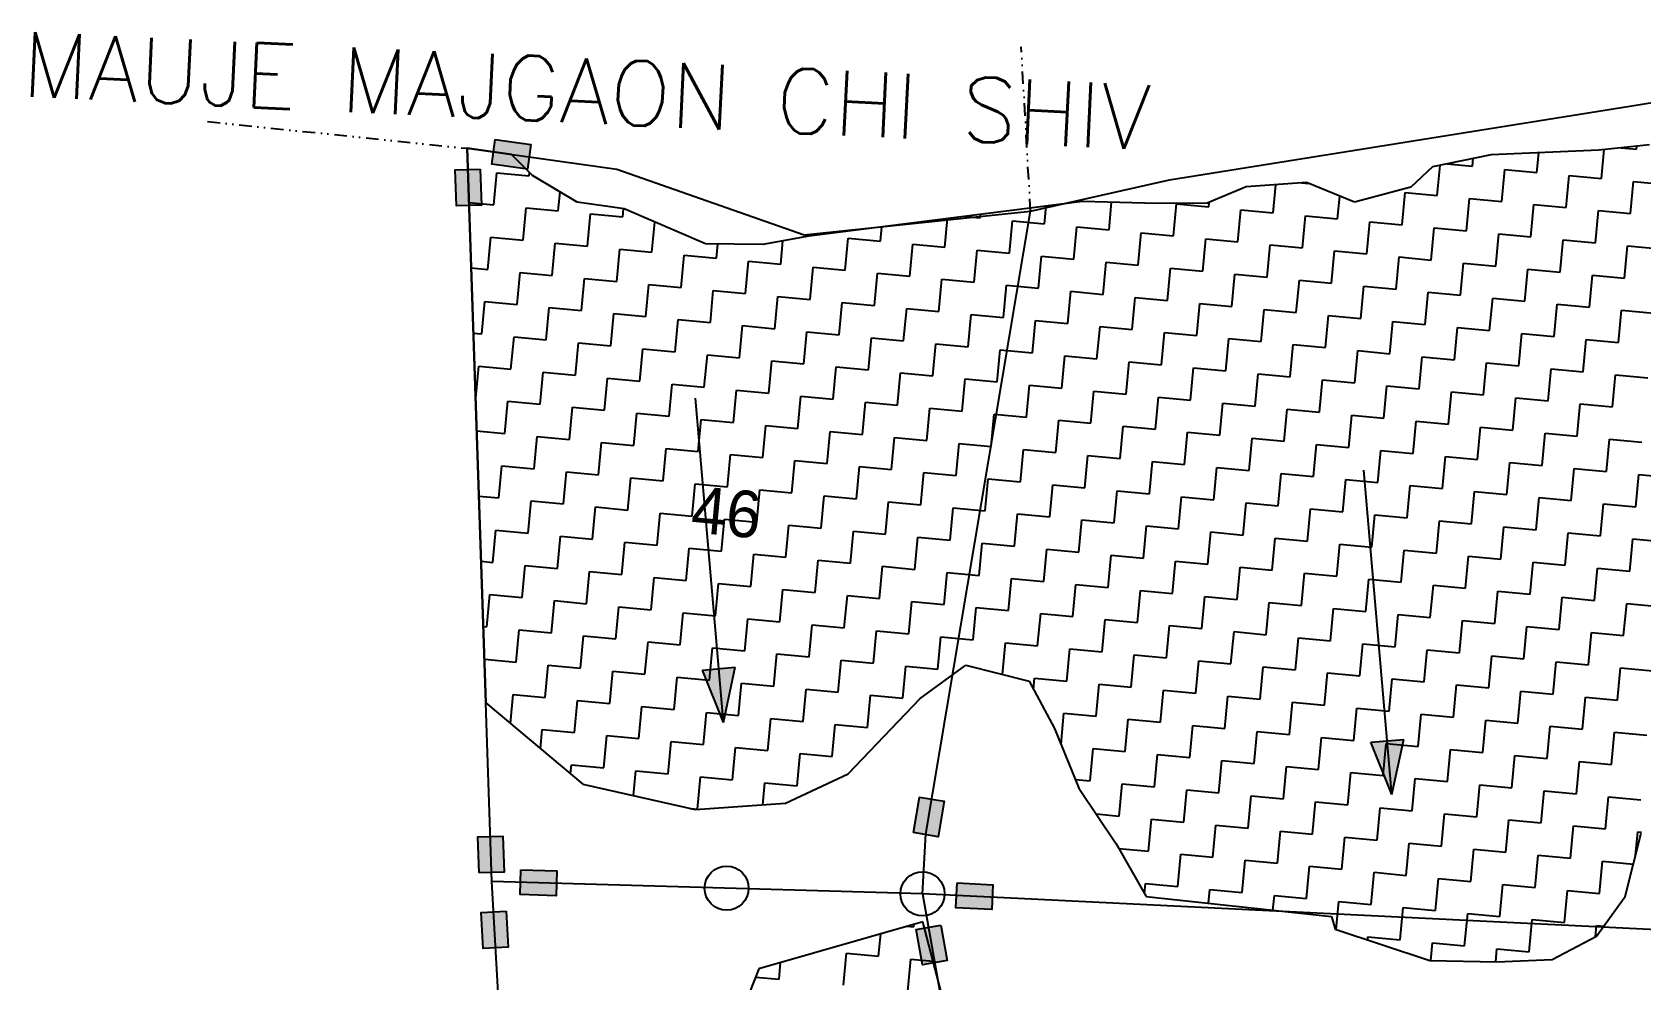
# Model space of a CAD drawing. Header units: metres. Extents: x 284554 to 287504, y 2026012 to 2031182.
# Drawn here: x 285340 to 285981, y 2030469 to 2030846 of the extents above; entities that cross this region are included whole.
import ezdxf
from ezdxf.enums import TextEntityAlignment as Align

# ---------------------------------------------------------------- set-up
doc = ezdxf.new("R2010")
doc.units = ezdxf.units.M
doc.linetypes.add('DIVIDE', pattern=[1.25, 0.5, -0.25, 0, -0.25, 0, -0.25])
for name, color, linetype in [('POLY_HATCH', 12, 'Continuous'), ('POLY_PARCEL', 6, 'Continuous'), ('TEXT_MAPOUT', 7, 'Continuous'), ('TEXT_PARCEL', 7, 'Continuous'), ('V_BOUND_LINE', 7, 'Continuous'), ('V_DIVIDE_LINE', 7, 'DIVIDE')]:
    doc.layers.add(name, color=color, linetype=linetype)
doc.styles.get("Standard").update_dxf_attribs({"font": 'simplex.shx'})
doc.styles.add('TEXT_MAP', font='')
doc.styles.get('TEXT_MAP').set_extended_font_data('Kruti Dev 050')

msp = doc.modelspace()

# ---------------------------------------------------------------- hatches: boundary and pattern name
for points in [[(285536.97, 2030791.6), (285538.34, 2030801.43), (285524.12, 2030803.41), (285522.75, 2030793.58)], [(285508.7, 2030777.02), (285518.62, 2030777.36), (285518.13, 2030791.71), (285508.21, 2030791.37)], [(285702.94, 2030539.84), (285693.15, 2030541.48), (285690.77, 2030527.33), (285700.56, 2030525.68)], [(285527.14, 2030525.96), (285517.22, 2030525.62), (285517.7, 2030511.27), (285527.63, 2030511.61)], [(285548.37, 2030502.2), (285548.66, 2030512.13), (285534.3, 2030512.55), (285534.02, 2030502.62)], [(285721.97, 2030496.64), (285722.46, 2030506.56), (285708.12, 2030507.26), (285707.63, 2030497.34)], [(285519.34, 2030481.14), (285529.26, 2030481.7), (285528.44, 2030496.04), (285518.52, 2030495.47)], [(285694.36, 2030474.65), (285704.14, 2030476.39), (285701.63, 2030490.52), (285691.85, 2030488.79)]]:
    msp.add_hatch(color=256).paths.add_polyline_path(points)
h = msp.add_hatch(color=256)
h.paths.add_polyline_path([(285613.2, 2030592.68), (285606.64, 2030592.11), (285615.06, 2030571.24)])
h.paths.add_polyline_path([(285615.06, 2030571.24), (285619.76, 2030593.25), (285613.2, 2030592.68)])
h = msp.add_hatch(color=256)
h.paths.add_polyline_path([(285879.55, 2030563.92), (285873, 2030563.35), (285881.42, 2030542.48)])
h.paths.add_polyline_path([(285881.42, 2030542.48), (285886.11, 2030564.49), (285879.55, 2030563.92)])

# ---------------------------------------------------------------- linework, layer by layer
for points in [[(285524.12, 2030803.41), (285538.34, 2030801.43), (285536.97, 2030791.6), (285522.75, 2030793.58)], [(285518.13, 2030791.71), (285518.62, 2030777.36), (285508.7, 2030777.02), (285508.21, 2030791.37)], [(285690.77, 2030527.33), (285693.15, 2030541.48), (285702.94, 2030539.84), (285700.56, 2030525.68)], [(285517.7, 2030511.27), (285517.22, 2030525.62), (285527.14, 2030525.96), (285527.63, 2030511.61)], [(285534.3, 2030512.55), (285548.66, 2030512.13), (285548.37, 2030502.2), (285534.02, 2030502.62)], [(285708.12, 2030507.26), (285722.46, 2030506.56), (285721.97, 2030496.64), (285707.63, 2030497.34)], [(285528.44, 2030496.04), (285529.26, 2030481.7), (285519.34, 2030481.14), (285518.52, 2030495.47)], [(285701.63, 2030490.52), (285704.14, 2030476.39), (285694.36, 2030474.65), (285691.85, 2030488.79)]]:
    msp.add_lwpolyline(points, close=True)
for points in [[(285615.06, 2030571.24), (285603.85, 2030700.43)], [(285881.42, 2030542.48), (285870.21, 2030671.67)], [(285606.64, 2030592.11), (285619.76, 2030593.25)], [(285615.06, 2030571.24), (285606.64, 2030592.11)], [(285615.06, 2030571.24), (285619.76, 2030593.25)], [(285873, 2030563.35), (285886.11, 2030564.49)], [(285881.42, 2030542.48), (285873, 2030563.35)], [(285881.42, 2030542.48), (285886.11, 2030564.49)]]:
    msp.add_lwpolyline(points)
for centre in [(285616.31, 2030505.21), (285694.38, 2030502.97)]:
    msp.add_circle(centre, 8.78)
at = {"layer": 'POLY_HATCH'}
for p, q in [((285512.89, 2030799.97), (285520.38, 2030578.98)), ((285530.58, 2030797.5), (285512.89, 2030799.97)), ((285538.91, 2030789.17), (285530.58, 2030797.5)), ((285920.98, 2030797.32), (285897.66, 2030792.55)), ((285963.92, 2030799.27), (285920.98, 2030797.32)), ((285984, 2030801.37), (285963.92, 2030799.27)), ((285897.66, 2030792.55), (285888.95, 2030784.42)), ((285556.81, 2030778.55), (285538.91, 2030789.17)), ((285823.34, 2030784.58), (285807.81, 2030778.08)), ((285847.36, 2030786.31), (285823.34, 2030784.58)), ((285866.52, 2030778.56), (285847.36, 2030786.31)), ((285888.95, 2030784.42), (285866.52, 2030778.56)), ((285575.44, 2030775.82), (285556.81, 2030778.55)), ((285758.16, 2030778.75), (285649.01, 2030764.97)), ((285787.92, 2030777.96), (285758.16, 2030778.75)), ((285807.81, 2030778.08), (285787.92, 2030777.96)), ((285607.95, 2030761.85), (285575.44, 2030775.82)), ((285649.01, 2030764.97), (285630.8, 2030761.7)), ((285630.8, 2030761.7), (285607.95, 2030761.85)), ((285693.45, 2030580.81), (285711.58, 2030594.02)), ((285711.58, 2030594.02), (285736.84, 2030587.68)), ((285736.84, 2030587.68), (285747.02, 2030568.84)), ((285520.38, 2030578.98), (285559, 2030546.66)), ((285664.78, 2030550.69), (285693.45, 2030580.81)), ((285747.02, 2030568.84), (285756.73, 2030545.08)), ((285559, 2030546.66), (285603.79, 2030536.51)), ((285639.83, 2030539.11), (285664.78, 2030550.69)), ((285756.73, 2030545.08), (285771.55, 2030522.83)), ((285603.79, 2030536.51), (285639.83, 2030539.11)), ((285974.43, 2030501.88), (285980.76, 2030527.13)), ((285771.55, 2030522.83), (285783.51, 2030501.83)), ((285783.51, 2030501.83), (285857.35, 2030493.94)), ((285963, 2030486.05), (285974.43, 2030501.88)), ((285694.49, 2030491.82), (285629.1, 2030473.08)), ((285703.28, 2030458.2), (285694.49, 2030491.82)), ((285857.35, 2030493.94), (285858.86, 2030488.83)), ((285858.86, 2030488.83), (285896.47, 2030476.37)), ((285945.23, 2030476.78), (285963, 2030486.05)), ((285896.47, 2030476.37), (285923.27, 2030475.85)), ((285923.27, 2030475.85), (285945.23, 2030476.78)), ((285629.1, 2030473.08), (285621.26, 2030452.95))]:
    msp.add_line(p, q, dxfattribs=at)
at = {"layer": 'POLY_HATCH', "linetype": 'Continuous'}
for p, q in [((285939.21, 2030790.38), (285939.94, 2030798.18)), ((285964.89, 2030787.98), (285965.96, 2030799.49)), ((285972.74, 2030800.2), (285978.93, 2030799.62)), ((285978.93, 2030799.62), (285979.04, 2030800.85)), ((285523.55, 2030777.41), (285524.75, 2030790.25)), ((285524.75, 2030790.25), (285537.59, 2030789.05)), ((285537.59, 2030789.05), (285537.71, 2030790.37)), ((285899.49, 2030781.14), (285900.61, 2030793.15)), ((285903.41, 2030793.72), (285913.53, 2030792.78)), ((285913.53, 2030792.78), (285913.82, 2030795.86)), ((285925.17, 2030778.74), (285926.37, 2030791.58)), ((285926.37, 2030791.58), (285939.21, 2030790.38)), ((285834.09, 2030774.3), (285835.13, 2030785.43)), ((285845.52, 2030786.18), (285848.13, 2030785.94)), ((285848.13, 2030785.94), (285848.14, 2030786)), ((285950.85, 2030776.34), (285952.05, 2030789.18)), ((285952.05, 2030789.18), (285964.89, 2030787.98)), ((285976.53, 2030773.94), (285977.73, 2030786.78)), ((285977.73, 2030786.78), (285990.57, 2030785.58)), ((285513.62, 2030778.34), (285523.55, 2030777.41)), ((285549.23, 2030775.01), (285549.94, 2030782.62)), ((285743.02, 2030769.86), (285743.68, 2030776.92)), ((285768.7, 2030767.46), (285769.72, 2030778.44)), ((285794.38, 2030765.06), (285795.58, 2030777.9)), ((285795.58, 2030777.9), (285808.41, 2030776.7)), ((285808.41, 2030776.7), (285808.57, 2030778.4)), ((285859.77, 2030771.9), (285860.62, 2030780.95)), ((285885.45, 2030769.5), (285886.65, 2030782.34)), ((285886.65, 2030782.34), (285899.49, 2030781.14)), ((285911.13, 2030767.1), (285912.33, 2030779.94)), ((285912.33, 2030779.94), (285925.17, 2030778.74)), ((285936.81, 2030764.7), (285938.01, 2030777.54)), ((285938.01, 2030777.54), (285950.85, 2030776.34)), ((285535.19, 2030763.37), (285536.39, 2030776.21)), ((285536.39, 2030776.21), (285549.23, 2030775.01)), ((285560.87, 2030760.97), (285562.07, 2030773.81)), ((285562.07, 2030773.81), (285574.91, 2030772.61)), ((285574.91, 2030772.61), (285575.21, 2030775.85)), ((285586.55, 2030758.58), (285587.67, 2030770.56)), ((285703.3, 2030760.62), (285704.36, 2030771.96)), ((285711.24, 2030772.83), (285717.34, 2030772.26)), ((285717.34, 2030772.26), (285717.47, 2030773.61)), ((285728.98, 2030758.22), (285730.18, 2030771.06)), ((285730.18, 2030771.06), (285743.02, 2030769.86)), ((285820.05, 2030762.66), (285821.25, 2030775.5)), ((285821.25, 2030775.5), (285834.09, 2030774.3)), ((285845.73, 2030760.26), (285846.93, 2030773.1)), ((285846.93, 2030773.1), (285859.77, 2030771.9)), ((285871.41, 2030757.86), (285872.61, 2030770.7)), ((285872.61, 2030770.7), (285885.45, 2030769.5)), ((285962.49, 2030762.3), (285963.69, 2030775.14)), ((285963.69, 2030775.14), (285976.53, 2030773.94)), ((285521.15, 2030751.73), (285522.35, 2030764.57)), ((285522.35, 2030764.57), (285535.19, 2030763.37)), ((285663.58, 2030751.38), (285664.78, 2030764.22)), ((285664.78, 2030764.22), (285677.62, 2030763.02)), ((285677.62, 2030763.02), (285678.15, 2030768.65)), ((285754.66, 2030755.82), (285755.86, 2030768.66)), ((285755.86, 2030768.66), (285768.7, 2030767.46)), ((285780.34, 2030753.42), (285781.54, 2030766.26)), ((285781.54, 2030766.26), (285794.38, 2030765.06)), ((285897.09, 2030755.46), (285898.29, 2030768.3)), ((285898.29, 2030768.3), (285911.13, 2030767.1)), ((285922.77, 2030753.06), (285923.97, 2030765.9)), ((285923.97, 2030765.9), (285936.81, 2030764.7)), ((285546.83, 2030749.34), (285548.03, 2030762.17)), ((285548.03, 2030762.17), (285560.87, 2030760.97)), ((285572.51, 2030746.94), (285573.71, 2030759.78)), ((285573.71, 2030759.78), (285586.55, 2030758.58)), ((285612.22, 2030756.18), (285612.75, 2030761.82)), ((285637.9, 2030753.78), (285638.78, 2030763.13)), ((285689.26, 2030748.98), (285690.46, 2030761.82)), ((285690.46, 2030761.82), (285703.3, 2030760.62)), ((285714.94, 2030746.58), (285716.14, 2030759.42)), ((285716.14, 2030759.42), (285728.98, 2030758.22)), ((285806.02, 2030751.02), (285807.21, 2030763.86)), ((285807.21, 2030763.86), (285820.05, 2030762.66)), ((285831.69, 2030748.62), (285832.89, 2030761.46)), ((285832.89, 2030761.46), (285845.73, 2030760.26)), ((285857.37, 2030746.22), (285858.57, 2030759.06)), ((285858.57, 2030759.06), (285871.41, 2030757.86)), ((285948.45, 2030750.66), (285949.65, 2030763.5)), ((285949.65, 2030763.5), (285962.49, 2030762.3)), ((285974.13, 2030748.26), (285975.33, 2030761.1)), ((285975.33, 2030761.1), (285988.17, 2030759.9)), ((285514.5, 2030752.36), (285521.15, 2030751.73)), ((285598.19, 2030744.54), (285599.39, 2030757.38)), ((285599.39, 2030757.38), (285612.22, 2030756.18)), ((285623.86, 2030742.14), (285625.06, 2030754.98)), ((285625.06, 2030754.98), (285637.9, 2030753.78)), ((285649.54, 2030739.74), (285650.74, 2030752.58)), ((285650.74, 2030752.58), (285663.58, 2030751.38)), ((285740.62, 2030744.18), (285741.82, 2030757.02)), ((285741.82, 2030757.02), (285754.66, 2030755.82)), ((285766.3, 2030741.78), (285767.5, 2030754.62)), ((285767.5, 2030754.62), (285780.34, 2030753.42)), ((285791.98, 2030739.38), (285793.18, 2030752.22)), ((285793.18, 2030752.22), (285806.02, 2030751.02)), ((285883.05, 2030743.82), (285884.25, 2030756.66)), ((285884.25, 2030756.66), (285897.09, 2030755.46)), ((285908.73, 2030741.42), (285909.93, 2030754.26)), ((285909.93, 2030754.26), (285922.77, 2030753.06)), ((285934.41, 2030739.02), (285935.61, 2030751.86)), ((285935.61, 2030751.86), (285948.45, 2030750.66)), ((285532.79, 2030737.7), (285533.99, 2030750.54)), ((285533.99, 2030750.54), (285546.83, 2030749.34)), ((285558.47, 2030735.3), (285559.67, 2030748.14)), ((285559.67, 2030748.14), (285572.51, 2030746.94)), ((285584.15, 2030732.9), (285585.35, 2030745.74)), ((285585.35, 2030745.74), (285598.19, 2030744.54)), ((285675.22, 2030737.34), (285676.42, 2030750.18)), ((285676.42, 2030750.18), (285689.26, 2030748.98)), ((285700.9, 2030734.94), (285702.1, 2030747.78)), ((285702.1, 2030747.78), (285714.94, 2030746.58)), ((285726.58, 2030732.54), (285727.78, 2030745.38)), ((285727.78, 2030745.38), (285740.62, 2030744.18)), ((285817.65, 2030736.98), (285818.85, 2030749.82)), ((285818.85, 2030749.82), (285831.69, 2030748.62)), ((285843.33, 2030734.58), (285844.53, 2030747.42)), ((285844.53, 2030747.42), (285857.37, 2030746.22)), ((285869.01, 2030732.18), (285870.21, 2030745.02)), ((285870.21, 2030745.02), (285883.05, 2030743.82)), ((285960.09, 2030736.62), (285961.29, 2030749.46)), ((285961.29, 2030749.46), (285974.13, 2030748.26)), ((285518.75, 2030726.06), (285519.95, 2030738.9)), ((285519.95, 2030738.9), (285532.79, 2030737.7)), ((285609.83, 2030730.5), (285611.02, 2030743.34)), ((285611.02, 2030743.34), (285623.86, 2030742.14)), ((285635.5, 2030728.1), (285636.7, 2030740.94)), ((285636.7, 2030740.94), (285649.54, 2030739.74)), ((285661.18, 2030725.7), (285662.38, 2030738.54)), ((285662.38, 2030738.54), (285675.22, 2030737.34)), ((285752.26, 2030730.14), (285753.46, 2030742.98)), ((285753.46, 2030742.98), (285766.3, 2030741.78)), ((285777.94, 2030727.74), (285779.14, 2030740.58)), ((285779.14, 2030740.58), (285791.98, 2030739.38)), ((285894.69, 2030729.78), (285895.89, 2030742.62)), ((285895.89, 2030742.62), (285908.73, 2030741.42)), ((285920.37, 2030727.38), (285921.57, 2030740.22)), ((285921.57, 2030740.22), (285934.41, 2030739.02)), ((285544.43, 2030723.66), (285545.63, 2030736.5)), ((285545.63, 2030736.5), (285558.47, 2030735.3)), ((285570.11, 2030721.26), (285571.31, 2030734.1)), ((285571.31, 2030734.1), (285584.15, 2030732.9)), ((285686.86, 2030723.3), (285688.06, 2030736.14)), ((285688.06, 2030736.14), (285700.9, 2030734.94)), ((285712.54, 2030720.9), (285713.74, 2030733.74)), ((285713.74, 2030733.74), (285726.58, 2030732.54)), ((285803.62, 2030725.34), (285804.82, 2030738.18)), ((285804.82, 2030738.18), (285817.65, 2030736.98)), ((285829.29, 2030722.94), (285830.49, 2030735.78)), ((285830.49, 2030735.78), (285843.33, 2030734.58)), ((285854.97, 2030720.54), (285856.17, 2030733.38)), ((285856.17, 2030733.38), (285869.01, 2030732.18)), ((285946.05, 2030724.98), (285947.25, 2030737.82)), ((285947.25, 2030737.82), (285960.09, 2030736.62)), ((285971.73, 2030722.58), (285972.93, 2030735.42)), ((285972.93, 2030735.42), (285985.77, 2030734.22)), ((285515.38, 2030726.37), (285518.75, 2030726.06)), ((285595.79, 2030718.86), (285596.99, 2030731.7)), ((285596.99, 2030731.7), (285609.83, 2030730.5)), ((285621.46, 2030716.46), (285622.66, 2030729.3)), ((285622.66, 2030729.3), (285635.5, 2030728.1)), ((285647.14, 2030714.06), (285648.34, 2030726.9)), ((285648.34, 2030726.9), (285661.18, 2030725.7)), ((285738.22, 2030718.5), (285739.42, 2030731.34)), ((285739.42, 2030731.34), (285752.26, 2030730.14)), ((285763.9, 2030716.1), (285765.1, 2030728.94)), ((285765.1, 2030728.94), (285777.94, 2030727.74)), ((285789.58, 2030713.7), (285790.78, 2030726.54)), ((285790.78, 2030726.54), (285803.62, 2030725.34)), ((285880.65, 2030718.14), (285881.85, 2030730.98)), ((285881.85, 2030730.98), (285894.69, 2030729.78)), ((285906.33, 2030715.74), (285907.53, 2030728.58)), ((285907.53, 2030728.58), (285920.37, 2030727.38)), ((285932.01, 2030713.34), (285933.21, 2030726.18)), ((285933.21, 2030726.18), (285946.05, 2030724.98)), ((285530.39, 2030712.02), (285531.59, 2030724.86)), ((285531.59, 2030724.86), (285544.43, 2030723.66)), ((285556.07, 2030709.62), (285557.27, 2030722.46)), ((285557.27, 2030722.46), (285570.11, 2030721.26)), ((285581.75, 2030707.22), (285582.95, 2030720.06)), ((285582.95, 2030720.06), (285595.79, 2030718.86)), ((285672.82, 2030711.66), (285674.02, 2030724.5)), ((285674.02, 2030724.5), (285686.86, 2030723.3)), ((285698.5, 2030709.26), (285699.7, 2030722.1)), ((285699.7, 2030722.1), (285712.54, 2030720.9)), ((285724.18, 2030706.86), (285725.38, 2030719.7)), ((285725.38, 2030719.7), (285738.22, 2030718.5)), ((285815.26, 2030711.3), (285816.45, 2030724.14)), ((285816.45, 2030724.14), (285829.29, 2030722.94)), ((285840.93, 2030708.9), (285842.13, 2030721.74)), ((285842.13, 2030721.74), (285854.97, 2030720.54)), ((285866.61, 2030706.5), (285867.81, 2030719.34)), ((285867.81, 2030719.34), (285880.65, 2030718.14)), ((285957.69, 2030710.94), (285958.89, 2030723.78)), ((285958.89, 2030723.78), (285971.73, 2030722.58)), ((285516.35, 2030700.38), (285517.55, 2030713.22)), ((285517.55, 2030713.22), (285530.39, 2030712.02)), ((285607.43, 2030704.82), (285608.63, 2030717.66)), ((285608.63, 2030717.66), (285621.46, 2030716.46)), ((285633.1, 2030702.42), (285634.3, 2030715.26)), ((285634.3, 2030715.26), (285647.14, 2030714.06)), ((285658.78, 2030700.02), (285659.98, 2030712.86)), ((285659.98, 2030712.86), (285672.82, 2030711.66)), ((285749.86, 2030704.46), (285751.06, 2030717.3)), ((285751.06, 2030717.3), (285763.9, 2030716.1)), ((285775.54, 2030702.06), (285776.74, 2030714.9)), ((285776.74, 2030714.9), (285789.58, 2030713.7)), ((285892.29, 2030704.1), (285893.49, 2030716.94)), ((285893.49, 2030716.94), (285906.33, 2030715.74)), ((285917.97, 2030701.7), (285919.17, 2030714.54)), ((285919.17, 2030714.54), (285932.01, 2030713.34)), ((285542.03, 2030697.98), (285543.23, 2030710.82)), ((285543.23, 2030710.82), (285556.07, 2030709.62)), ((285567.71, 2030695.58), (285568.91, 2030708.42)), ((285568.91, 2030708.42), (285581.75, 2030707.22)), ((285684.46, 2030697.62), (285685.66, 2030710.46)), ((285685.66, 2030710.46), (285698.5, 2030709.26)), ((285710.14, 2030695.22), (285711.34, 2030708.06)), ((285711.34, 2030708.06), (285724.18, 2030706.86)), ((285801.22, 2030699.66), (285802.42, 2030712.5)), ((285802.42, 2030712.5), (285815.26, 2030711.3)), ((285826.89, 2030697.26), (285828.09, 2030710.1)), ((285828.09, 2030710.1), (285840.93, 2030708.9)), ((285852.57, 2030694.86), (285853.77, 2030707.7)), ((285853.77, 2030707.7), (285866.61, 2030706.5)), ((285943.65, 2030699.3), (285944.85, 2030712.14)), ((285944.85, 2030712.14), (285957.69, 2030710.94)), ((285969.33, 2030696.9), (285970.53, 2030709.74)), ((285970.53, 2030709.74), (285983.37, 2030708.54)), ((285516.26, 2030700.39), (285516.35, 2030700.38)), ((285593.39, 2030693.18), (285594.59, 2030706.02)), ((285594.59, 2030706.02), (285607.43, 2030704.82)), ((285619.07, 2030690.78), (285620.26, 2030703.62)), ((285620.26, 2030703.62), (285633.1, 2030702.42)), ((285644.74, 2030688.38), (285645.94, 2030701.22)), ((285645.94, 2030701.22), (285658.78, 2030700.02)), ((285735.82, 2030692.82), (285737.02, 2030705.66)), ((285737.02, 2030705.66), (285749.86, 2030704.46)), ((285761.5, 2030690.42), (285762.7, 2030703.26)), ((285762.7, 2030703.26), (285775.54, 2030702.06)), ((285787.18, 2030688.02), (285788.38, 2030700.86)), ((285788.38, 2030700.86), (285801.22, 2030699.66)), ((285878.25, 2030692.46), (285879.45, 2030705.3)), ((285879.45, 2030705.3), (285892.29, 2030704.1)), ((285903.93, 2030690.06), (285905.13, 2030702.9)), ((285905.13, 2030702.9), (285917.97, 2030701.7)), ((285929.61, 2030687.66), (285930.81, 2030700.5)), ((285930.81, 2030700.5), (285943.65, 2030699.3)), ((285527.99, 2030686.34), (285529.19, 2030699.18)), ((285529.19, 2030699.18), (285542.03, 2030697.98)), ((285553.67, 2030683.94), (285554.87, 2030696.78)), ((285554.87, 2030696.78), (285567.71, 2030695.58)), ((285579.35, 2030681.54), (285580.55, 2030694.38)), ((285580.55, 2030694.38), (285593.39, 2030693.18)), ((285670.42, 2030685.98), (285671.62, 2030698.82)), ((285671.62, 2030698.82), (285684.46, 2030697.62)), ((285696.1, 2030683.58), (285697.3, 2030696.42)), ((285697.3, 2030696.42), (285710.14, 2030695.22)), ((285721.78, 2030681.18), (285722.98, 2030694.02)), ((285722.98, 2030694.02), (285735.82, 2030692.82)), ((285812.86, 2030685.62), (285814.06, 2030698.46)), ((285814.06, 2030698.46), (285826.89, 2030697.26)), ((285838.53, 2030683.22), (285839.73, 2030696.06)), ((285839.73, 2030696.06), (285852.57, 2030694.86)), ((285864.21, 2030680.82), (285865.41, 2030693.66)), ((285865.41, 2030693.66), (285878.25, 2030692.46)), ((285955.29, 2030685.26), (285956.49, 2030698.1)), ((285956.49, 2030698.1), (285969.33, 2030696.9)), ((285516.7, 2030687.39), (285527.99, 2030686.34)), ((285605.03, 2030679.14), (285606.23, 2030691.98)), ((285606.23, 2030691.98), (285619.07, 2030690.78)), ((285630.7, 2030676.74), (285631.9, 2030689.58)), ((285631.9, 2030689.58), (285644.74, 2030688.38)), ((285656.38, 2030674.34), (285657.58, 2030687.18)), ((285657.58, 2030687.18), (285670.42, 2030685.98)), ((285747.46, 2030678.78), (285748.66, 2030691.62)), ((285748.66, 2030691.62), (285761.5, 2030690.42)), ((285773.14, 2030676.38), (285774.34, 2030689.22)), ((285774.34, 2030689.22), (285787.18, 2030688.02)), ((285889.89, 2030678.42), (285891.09, 2030691.26)), ((285891.09, 2030691.26), (285903.93, 2030690.06)), ((285915.57, 2030676.02), (285916.77, 2030688.86)), ((285916.77, 2030688.86), (285929.61, 2030687.66)), ((285539.63, 2030672.3), (285540.83, 2030685.14)), ((285540.83, 2030685.14), (285553.67, 2030683.94)), ((285565.31, 2030669.9), (285566.51, 2030682.74)), ((285566.51, 2030682.74), (285579.35, 2030681.54)), ((285682.06, 2030671.94), (285683.26, 2030684.78)), ((285683.26, 2030684.78), (285696.1, 2030683.58)), ((285707.74, 2030669.54), (285708.94, 2030682.38)), ((285708.94, 2030682.38), (285721.78, 2030681.18)), ((285798.82, 2030673.98), (285800.02, 2030686.82)), ((285800.02, 2030686.82), (285812.86, 2030685.62)), ((285824.5, 2030671.58), (285825.69, 2030684.42)), ((285825.69, 2030684.42), (285838.53, 2030683.22)), ((285850.17, 2030669.18), (285851.37, 2030682.02)), ((285851.37, 2030682.02), (285864.21, 2030680.82)), ((285941.25, 2030673.62), (285942.45, 2030686.46)), ((285942.45, 2030686.46), (285955.29, 2030685.26)), ((285966.93, 2030671.22), (285968.13, 2030684.06)), ((285968.13, 2030684.06), (285980.97, 2030682.86)), ((285590.99, 2030667.5), (285592.19, 2030680.34)), ((285592.19, 2030680.34), (285605.03, 2030679.14)), ((285616.67, 2030665.1), (285617.87, 2030677.94)), ((285617.87, 2030677.94), (285630.7, 2030676.74)), ((285642.34, 2030662.7), (285643.54, 2030675.54)), ((285643.54, 2030675.54), (285656.38, 2030674.34)), ((285733.42, 2030667.14), (285734.62, 2030679.98)), ((285734.62, 2030679.98), (285747.46, 2030678.78)), ((285759.1, 2030664.74), (285760.3, 2030677.58)), ((285760.3, 2030677.58), (285773.14, 2030676.38)), ((285784.78, 2030662.34), (285785.98, 2030675.18)), ((285785.98, 2030675.18), (285798.82, 2030673.98)), ((285875.85, 2030666.78), (285877.05, 2030679.62)), ((285877.05, 2030679.62), (285889.89, 2030678.42)), ((285901.53, 2030664.38), (285902.73, 2030677.22)), ((285902.73, 2030677.22), (285915.57, 2030676.02)), ((285927.21, 2030661.98), (285928.41, 2030674.82)), ((285928.41, 2030674.82), (285941.25, 2030673.62)), ((285525.59, 2030660.66), (285526.79, 2030673.5)), ((285526.79, 2030673.5), (285539.63, 2030672.3)), ((285551.27, 2030658.26), (285552.47, 2030671.1)), ((285552.47, 2030671.1), (285565.31, 2030669.9)), ((285576.95, 2030655.86), (285578.15, 2030668.7)), ((285578.15, 2030668.7), (285590.99, 2030667.5)), ((285668.02, 2030660.3), (285669.22, 2030673.14)), ((285669.22, 2030673.14), (285682.06, 2030671.94)), ((285693.7, 2030657.9), (285694.9, 2030670.74)), ((285694.9, 2030670.74), (285707.74, 2030669.54)), ((285719.38, 2030655.5), (285720.58, 2030668.34)), ((285720.58, 2030668.34), (285733.42, 2030667.14)), ((285810.46, 2030659.94), (285811.66, 2030672.78)), ((285811.66, 2030672.78), (285824.5, 2030671.58)), ((285836.13, 2030657.54), (285837.33, 2030670.38)), ((285837.33, 2030670.38), (285850.17, 2030669.18)), ((285861.81, 2030655.14), (285863.01, 2030667.98)), ((285863.01, 2030667.98), (285875.85, 2030666.78)), ((285952.89, 2030659.58), (285954.09, 2030672.42)), ((285954.09, 2030672.42), (285966.93, 2030671.22)), ((285978.57, 2030657.18), (285979.77, 2030670.02)), ((285979.77, 2030670.02), (285992.61, 2030668.82)), ((285517.58, 2030661.41), (285525.59, 2030660.66)), ((285602.63, 2030653.46), (285603.83, 2030666.3)), ((285603.83, 2030666.3), (285616.67, 2030665.1)), ((285628.31, 2030651.06), (285629.5, 2030663.9)), ((285629.5, 2030663.9), (285642.34, 2030662.7)), ((285653.98, 2030648.66), (285655.18, 2030661.5)), ((285655.18, 2030661.5), (285668.02, 2030660.3)), ((285745.06, 2030653.1), (285746.26, 2030665.94)), ((285746.26, 2030665.94), (285759.1, 2030664.74)), ((285770.74, 2030650.7), (285771.94, 2030663.54)), ((285771.94, 2030663.54), (285784.78, 2030662.34)), ((285887.49, 2030652.74), (285888.69, 2030665.58)), ((285888.69, 2030665.58), (285901.53, 2030664.38)), ((285913.17, 2030650.34), (285914.37, 2030663.18)), ((285914.37, 2030663.18), (285927.21, 2030661.98)), ((285537.23, 2030646.62), (285538.43, 2030659.46)), ((285538.43, 2030659.46), (285551.27, 2030658.26)), ((285562.91, 2030644.22), (285564.11, 2030657.06)), ((285564.11, 2030657.06), (285576.95, 2030655.86)), ((285679.66, 2030646.26), (285680.86, 2030659.1)), ((285680.86, 2030659.1), (285693.7, 2030657.9)), ((285705.34, 2030643.86), (285706.54, 2030656.7)), ((285706.54, 2030656.7), (285719.38, 2030655.5)), ((285796.42, 2030648.3), (285797.62, 2030661.14)), ((285797.62, 2030661.14), (285810.46, 2030659.94)), ((285822.1, 2030645.9), (285823.3, 2030658.74)), ((285823.3, 2030658.74), (285836.13, 2030657.54)), ((285847.77, 2030643.5), (285848.97, 2030656.34)), ((285848.97, 2030656.34), (285861.81, 2030655.14)), ((285938.85, 2030647.94), (285940.05, 2030660.78)), ((285940.05, 2030660.78), (285952.89, 2030659.58)), ((285964.53, 2030645.54), (285965.73, 2030658.38)), ((285965.73, 2030658.38), (285978.57, 2030657.18)), ((285588.59, 2030641.82), (285589.79, 2030654.66)), ((285589.79, 2030654.66), (285602.63, 2030653.46)), ((285614.27, 2030639.42), (285615.47, 2030652.26)), ((285615.47, 2030652.26), (285628.31, 2030651.06)), ((285639.94, 2030637.02), (285641.14, 2030649.86)), ((285641.14, 2030649.86), (285653.98, 2030648.66)), ((285731.02, 2030641.46), (285732.22, 2030654.3)), ((285732.22, 2030654.3), (285745.06, 2030653.1)), ((285756.7, 2030639.06), (285757.9, 2030651.9)), ((285757.9, 2030651.9), (285770.74, 2030650.7)), ((285782.38, 2030636.66), (285783.58, 2030649.5)), ((285783.58, 2030649.5), (285796.42, 2030648.3)), ((285873.45, 2030641.1), (285874.65, 2030653.94)), ((285874.65, 2030653.94), (285887.49, 2030652.74)), ((285899.13, 2030638.7), (285900.33, 2030651.54)), ((285900.33, 2030651.54), (285913.17, 2030650.34)), ((285924.81, 2030636.31), (285926.01, 2030649.14)), ((285926.01, 2030649.14), (285938.85, 2030647.94)), ((285523.19, 2030634.98), (285524.39, 2030647.82)), ((285524.39, 2030647.82), (285537.23, 2030646.62)), ((285548.87, 2030632.58), (285550.07, 2030645.42)), ((285550.07, 2030645.42), (285562.91, 2030644.22)), ((285574.55, 2030630.18), (285575.75, 2030643.02)), ((285575.75, 2030643.02), (285588.59, 2030641.82)), ((285665.62, 2030634.62), (285666.82, 2030647.46)), ((285666.82, 2030647.46), (285679.66, 2030646.26)), ((285691.3, 2030632.22), (285692.5, 2030645.06)), ((285692.5, 2030645.06), (285705.34, 2030643.86)), ((285716.98, 2030629.82), (285718.18, 2030642.66)), ((285718.18, 2030642.66), (285731.02, 2030641.46)), ((285808.06, 2030634.26), (285809.26, 2030647.1)), ((285809.26, 2030647.1), (285822.1, 2030645.9)), ((285833.73, 2030631.86), (285834.93, 2030644.7)), ((285834.93, 2030644.7), (285847.77, 2030643.5)), ((285859.41, 2030629.46), (285860.61, 2030642.3)), ((285860.61, 2030642.3), (285873.45, 2030641.1)), ((285950.49, 2030633.91), (285951.69, 2030646.74)), ((285951.69, 2030646.74), (285964.53, 2030645.54)), ((285976.17, 2030631.51), (285977.37, 2030644.35)), ((285977.37, 2030644.35), (285990.21, 2030643.15)), ((285600.23, 2030627.78), (285601.43, 2030640.62)), ((285601.43, 2030640.62), (285614.27, 2030639.42)), ((285625.91, 2030625.38), (285627.11, 2030638.22)), ((285627.11, 2030638.22), (285639.94, 2030637.02)), ((285651.58, 2030622.98), (285652.78, 2030635.82)), ((285652.78, 2030635.82), (285665.62, 2030634.62)), ((285742.66, 2030627.42), (285743.86, 2030640.26)), ((285743.86, 2030640.26), (285756.7, 2030639.06)), ((285768.34, 2030625.02), (285769.54, 2030637.86)), ((285769.54, 2030637.86), (285782.38, 2030636.66)), ((285885.09, 2030627.07), (285886.29, 2030639.9)), ((285886.29, 2030639.9), (285899.13, 2030638.7)), ((285910.77, 2030624.67), (285911.97, 2030637.5)), ((285911.97, 2030637.5), (285924.81, 2030636.31)), ((285518.46, 2030635.42), (285523.19, 2030634.98)), ((285534.83, 2030620.94), (285536.03, 2030633.78)), ((285536.03, 2030633.78), (285548.87, 2030632.58)), ((285560.51, 2030618.54), (285561.71, 2030631.38)), ((285561.71, 2030631.38), (285574.55, 2030630.18)), ((285677.26, 2030620.58), (285678.46, 2030633.42)), ((285678.46, 2030633.42), (285691.3, 2030632.22)), ((285702.94, 2030618.18), (285704.14, 2030631.02)), ((285704.14, 2030631.02), (285716.98, 2030629.82)), ((285794.02, 2030622.62), (285795.22, 2030635.46)), ((285795.22, 2030635.46), (285808.06, 2030634.26)), ((285819.7, 2030620.22), (285820.9, 2030633.06)), ((285820.9, 2030633.06), (285833.73, 2030631.86)), ((285845.37, 2030617.83), (285846.57, 2030630.66)), ((285846.57, 2030630.66), (285859.41, 2030629.46)), ((285936.45, 2030622.27), (285937.65, 2030635.11)), ((285937.65, 2030635.11), (285950.49, 2030633.91)), ((285962.13, 2030619.87), (285963.33, 2030632.71)), ((285963.33, 2030632.71), (285976.17, 2030631.51)), ((285586.19, 2030616.14), (285587.39, 2030628.98)), ((285587.39, 2030628.98), (285600.23, 2030627.78)), ((285611.87, 2030613.74), (285613.07, 2030626.58)), ((285613.07, 2030626.58), (285625.91, 2030625.38)), ((285637.55, 2030611.34), (285638.74, 2030624.18)), ((285638.74, 2030624.18), (285651.58, 2030622.98)), ((285728.62, 2030615.78), (285729.82, 2030628.62)), ((285729.82, 2030628.62), (285742.66, 2030627.42)), ((285754.3, 2030613.38), (285755.5, 2030626.22)), ((285755.5, 2030626.22), (285768.34, 2030625.02)), ((285779.98, 2030610.98), (285781.18, 2030623.82)), ((285781.18, 2030623.82), (285794.02, 2030622.62)), ((285871.05, 2030615.43), (285872.25, 2030628.26)), ((285872.25, 2030628.26), (285885.09, 2030627.07)), ((285896.73, 2030613.03), (285897.93, 2030625.87)), ((285897.93, 2030625.87), (285910.77, 2030624.67)), ((285922.41, 2030610.63), (285923.61, 2030623.47)), ((285923.61, 2030623.47), (285936.45, 2030622.27)), ((285520.79, 2030609.3), (285521.99, 2030622.14)), ((285521.99, 2030622.14), (285534.83, 2030620.94)), ((285546.47, 2030606.9), (285547.67, 2030619.74)), ((285547.67, 2030619.74), (285560.51, 2030618.54)), ((285572.15, 2030604.5), (285573.35, 2030617.34)), ((285573.35, 2030617.34), (285586.19, 2030616.14)), ((285663.22, 2030608.94), (285664.42, 2030621.78)), ((285664.42, 2030621.78), (285677.26, 2030620.58)), ((285688.9, 2030606.54), (285690.1, 2030619.38)), ((285690.1, 2030619.38), (285702.94, 2030618.18)), ((285714.58, 2030604.14), (285715.78, 2030616.98)), ((285715.78, 2030616.98), (285728.62, 2030615.78)), ((285805.66, 2030608.59), (285806.86, 2030621.42)), ((285806.86, 2030621.42), (285819.7, 2030620.22)), ((285831.34, 2030606.19), (285832.54, 2030619.02)), ((285832.54, 2030619.02), (285845.37, 2030617.83)), ((285857.01, 2030603.79), (285858.21, 2030616.63)), ((285858.21, 2030616.63), (285871.05, 2030615.43)), ((285948.09, 2030608.23), (285949.29, 2030621.07)), ((285949.29, 2030621.07), (285962.13, 2030619.87)), ((285973.77, 2030605.83), (285974.97, 2030618.67)), ((285974.97, 2030618.67), (285987.81, 2030617.47)), ((285597.83, 2030602.1), (285599.03, 2030614.94)), ((285599.03, 2030614.94), (285611.87, 2030613.74)), ((285623.51, 2030599.7), (285624.71, 2030612.54)), ((285624.71, 2030612.54), (285637.55, 2030611.34)), ((285649.18, 2030597.3), (285650.38, 2030610.14)), ((285650.38, 2030610.14), (285663.22, 2030608.94)), ((285740.26, 2030601.74), (285741.46, 2030614.58)), ((285741.46, 2030614.58), (285754.3, 2030613.38)), ((285765.94, 2030599.35), (285767.14, 2030612.18)), ((285767.14, 2030612.18), (285779.98, 2030610.98)), ((285882.69, 2030601.39), (285883.89, 2030614.23)), ((285883.89, 2030614.23), (285896.73, 2030613.03)), ((285908.37, 2030598.99), (285909.57, 2030611.83)), ((285909.57, 2030611.83), (285922.41, 2030610.63)), ((285519.35, 2030609.44), (285520.79, 2030609.3)), ((285532.43, 2030595.26), (285533.63, 2030608.1)), ((285533.63, 2030608.1), (285546.47, 2030606.9)), ((285558.11, 2030592.86), (285559.31, 2030605.7)), ((285559.31, 2030605.7), (285572.15, 2030604.5)), ((285674.86, 2030594.9), (285676.06, 2030607.74)), ((285676.06, 2030607.74), (285688.9, 2030606.54)), ((285700.54, 2030592.5), (285701.74, 2030605.34)), ((285701.74, 2030605.34), (285714.58, 2030604.14)), ((285791.62, 2030596.95), (285792.82, 2030609.78)), ((285792.82, 2030609.78), (285805.66, 2030608.59)), ((285817.3, 2030594.55), (285818.5, 2030607.39)), ((285818.5, 2030607.39), (285831.34, 2030606.19)), ((285842.97, 2030592.15), (285844.17, 2030604.99)), ((285844.17, 2030604.99), (285857.01, 2030603.79)), ((285934.05, 2030596.59), (285935.25, 2030609.43)), ((285935.25, 2030609.43), (285948.09, 2030608.23)), ((285959.73, 2030594.19), (285960.93, 2030607.03)), ((285960.93, 2030607.03), (285973.77, 2030605.83)), ((285583.79, 2030590.46), (285584.99, 2030603.3)), ((285584.99, 2030603.3), (285597.83, 2030602.1)), ((285609.47, 2030588.06), (285610.67, 2030600.9)), ((285610.67, 2030600.9), (285623.51, 2030599.7)), ((285635.15, 2030585.66), (285636.35, 2030598.5)), ((285636.35, 2030598.5), (285649.18, 2030597.3)), ((285726.24, 2030590.34), (285727.42, 2030602.94)), ((285727.42, 2030602.94), (285740.26, 2030601.74)), ((285751.9, 2030587.71), (285753.1, 2030600.54)), ((285753.1, 2030600.54), (285765.94, 2030599.35)), ((285777.58, 2030585.31), (285778.78, 2030598.15)), ((285778.78, 2030598.15), (285791.62, 2030596.95)), ((285868.65, 2030589.75), (285869.85, 2030602.59)), ((285869.85, 2030602.59), (285882.69, 2030601.39)), ((285894.33, 2030587.35), (285895.53, 2030600.19)), ((285895.53, 2030600.19), (285908.37, 2030598.99)), ((285920.01, 2030584.95), (285921.21, 2030597.79)), ((285921.21, 2030597.79), (285934.05, 2030596.59)), ((285519.79, 2030596.44), (285532.43, 2030595.26)), ((285544.07, 2030581.22), (285545.27, 2030594.06)), ((285545.27, 2030594.06), (285558.11, 2030592.86)), ((285569.75, 2030578.82), (285570.95, 2030591.66)), ((285570.95, 2030591.66), (285583.79, 2030590.46)), ((285660.82, 2030583.26), (285662.02, 2030596.1)), ((285662.02, 2030596.1), (285674.86, 2030594.9)), ((285686.5, 2030580.87), (285687.7, 2030593.7)), ((285687.7, 2030593.7), (285700.54, 2030592.5)), ((285803.26, 2030582.91), (285804.46, 2030595.75)), ((285804.46, 2030595.75), (285817.3, 2030594.55)), ((285828.94, 2030580.51), (285830.14, 2030593.35)), ((285830.14, 2030593.35), (285842.97, 2030592.15)), ((285854.61, 2030578.11), (285855.81, 2030590.95)), ((285855.81, 2030590.95), (285868.65, 2030589.75)), ((285945.69, 2030582.55), (285946.89, 2030595.39)), ((285946.89, 2030595.39), (285959.73, 2030594.19)), ((285971.37, 2030580.15), (285972.57, 2030592.99)), ((285972.57, 2030592.99), (285985.41, 2030591.79)), ((285595.43, 2030576.42), (285596.63, 2030589.26)), ((285596.63, 2030589.26), (285609.47, 2030588.06)), ((285621.11, 2030574.02), (285622.31, 2030586.86)), ((285622.31, 2030586.86), (285635.15, 2030585.66)), ((285738.64, 2030584.36), (285739.06, 2030588.91)), ((285739.06, 2030588.91), (285751.9, 2030587.71)), ((285763.54, 2030573.67), (285764.74, 2030586.51)), ((285764.74, 2030586.51), (285777.58, 2030585.31)), ((285880.29, 2030575.71), (285881.49, 2030588.55)), ((285881.49, 2030588.55), (285894.33, 2030587.35)), ((285905.97, 2030573.31), (285907.17, 2030586.15)), ((285907.17, 2030586.15), (285920.01, 2030584.95)), ((285530.15, 2030570.81), (285531.23, 2030582.42)), ((285531.23, 2030582.42), (285544.07, 2030581.22)), ((285555.71, 2030567.18), (285556.91, 2030580.02)), ((285556.91, 2030580.02), (285569.75, 2030578.82)), ((285646.79, 2030571.63), (285647.98, 2030584.46)), ((285647.98, 2030584.46), (285660.82, 2030583.26)), ((285672.46, 2030569.23), (285673.66, 2030582.07)), ((285673.66, 2030582.07), (285686.5, 2030580.87)), ((285789.22, 2030571.27), (285790.42, 2030584.11)), ((285790.42, 2030584.11), (285803.26, 2030582.91)), ((285814.9, 2030568.87), (285816.1, 2030581.71)), ((285816.1, 2030581.71), (285828.94, 2030580.51)), ((285840.58, 2030566.47), (285841.78, 2030579.31)), ((285841.78, 2030579.31), (285854.61, 2030578.11)), ((285931.65, 2030570.91), (285932.85, 2030583.75)), ((285932.85, 2030583.75), (285945.69, 2030582.55)), ((285957.33, 2030568.51), (285958.53, 2030581.35)), ((285958.53, 2030581.35), (285971.37, 2030580.15)), ((285581.39, 2030564.78), (285582.59, 2030577.62)), ((285582.59, 2030577.62), (285595.43, 2030576.42)), ((285607.07, 2030562.39), (285608.27, 2030575.22)), ((285608.27, 2030575.22), (285621.11, 2030574.02)), ((285632.75, 2030559.99), (285633.95, 2030572.83)), ((285633.95, 2030572.83), (285646.79, 2030571.63)), ((285749.56, 2030562.63), (285750.7, 2030574.87)), ((285750.7, 2030574.87), (285763.54, 2030573.67)), ((285775.18, 2030559.63), (285776.38, 2030572.47)), ((285776.38, 2030572.47), (285789.22, 2030571.27)), ((285866.25, 2030564.07), (285867.45, 2030576.91)), ((285867.45, 2030576.91), (285880.29, 2030575.71)), ((285891.93, 2030561.67), (285893.13, 2030574.51)), ((285893.13, 2030574.51), (285905.97, 2030573.31)), ((285917.61, 2030559.27), (285918.81, 2030572.11)), ((285918.81, 2030572.11), (285931.65, 2030570.91)), ((285542.16, 2030560.76), (285542.87, 2030568.38)), ((285542.87, 2030568.38), (285555.71, 2030567.18)), ((285567.35, 2030553.15), (285568.55, 2030565.98)), ((285568.55, 2030565.98), (285581.39, 2030564.78)), ((285658.42, 2030557.59), (285659.62, 2030570.43)), ((285659.62, 2030570.43), (285672.46, 2030569.23)), ((285800.86, 2030557.23), (285802.06, 2030570.07)), ((285802.06, 2030570.07), (285814.9, 2030568.87)), ((285826.54, 2030554.83), (285827.74, 2030567.67)), ((285827.74, 2030567.67), (285840.58, 2030566.47)), ((285852.21, 2030552.43), (285853.41, 2030565.27)), ((285853.41, 2030565.27), (285866.25, 2030564.07)), ((285943.29, 2030556.87), (285944.49, 2030569.71)), ((285944.49, 2030569.71), (285957.33, 2030568.51)), ((285968.97, 2030554.47), (285970.17, 2030567.31)), ((285970.17, 2030567.31), (285983.01, 2030566.11)), ((285593.03, 2030550.75), (285594.23, 2030563.59)), ((285594.23, 2030563.59), (285607.07, 2030562.39)), ((285618.71, 2030548.35), (285619.91, 2030561.19)), ((285619.91, 2030561.19), (285632.75, 2030559.99)), ((285761.14, 2030547.99), (285762.34, 2030560.83)), ((285762.34, 2030560.83), (285775.18, 2030559.63)), ((285877.89, 2030550.03), (285879.09, 2030562.87)), ((285879.09, 2030562.87), (285891.93, 2030561.67)), ((285903.57, 2030547.63), (285904.77, 2030560.47)), ((285904.77, 2030560.47), (285917.61, 2030559.27)), ((285554.17, 2030550.71), (285554.51, 2030554.35)), ((285554.51, 2030554.35), (285567.35, 2030553.15)), ((285644.39, 2030545.95), (285645.59, 2030558.79)), ((285645.59, 2030558.79), (285658.42, 2030557.59)), ((285786.82, 2030545.59), (285788.02, 2030558.43)), ((285788.02, 2030558.43), (285800.86, 2030557.23)), ((285812.5, 2030543.19), (285813.7, 2030556.03)), ((285813.7, 2030556.03), (285826.54, 2030554.83)), ((285838.18, 2030540.79), (285839.38, 2030553.63)), ((285839.38, 2030553.63), (285852.21, 2030552.43)), ((285929.25, 2030545.23), (285930.45, 2030558.07)), ((285930.45, 2030558.07), (285943.29, 2030556.87)), ((285954.93, 2030542.83), (285956.13, 2030555.67)), ((285956.13, 2030555.67), (285968.97, 2030554.47)), ((285579.27, 2030542.07), (285580.19, 2030551.95)), ((285580.19, 2030551.95), (285593.03, 2030550.75)), ((285604.67, 2030536.71), (285605.87, 2030549.55)), ((285605.87, 2030549.55), (285618.71, 2030548.35)), ((285630.73, 2030538.45), (285631.55, 2030547.15)), ((285631.55, 2030547.15), (285644.39, 2030545.95)), ((285755.32, 2030548.53), (285761.14, 2030547.99)), ((285772.78, 2030533.95), (285773.98, 2030546.79)), ((285773.98, 2030546.79), (285786.82, 2030545.59)), ((285863.85, 2030538.39), (285865.05, 2030551.23)), ((285865.05, 2030551.23), (285877.89, 2030550.03)), ((285889.53, 2030535.99), (285890.73, 2030548.83)), ((285890.73, 2030548.83), (285903.57, 2030547.63)), ((285915.21, 2030533.59), (285916.41, 2030546.43)), ((285916.41, 2030546.43), (285929.25, 2030545.23)), ((285798.46, 2030531.55), (285799.66, 2030544.39)), ((285799.66, 2030544.39), (285812.5, 2030543.19)), ((285824.14, 2030529.15), (285825.34, 2030541.99)), ((285825.34, 2030541.99), (285838.18, 2030540.79)), ((285940.89, 2030531.19), (285942.09, 2030544.03)), ((285942.09, 2030544.03), (285954.93, 2030542.83)), ((285966.57, 2030528.79), (285967.77, 2030541.63)), ((285967.77, 2030541.63), (285980.61, 2030540.43)), ((285601.74, 2030536.98), (285604.67, 2030536.71)), ((285763.57, 2030534.81), (285772.78, 2030533.95)), ((285849.82, 2030526.75), (285851.02, 2030539.59)), ((285851.02, 2030539.59), (285863.85, 2030538.39)), ((285875.49, 2030524.35), (285876.69, 2030537.19)), ((285876.69, 2030537.19), (285889.53, 2030535.99)), ((285901.17, 2030521.95), (285902.37, 2030534.79)), ((285902.37, 2030534.79), (285915.21, 2030533.59)), ((285784.42, 2030519.91), (285785.62, 2030532.75)), ((285785.62, 2030532.75), (285798.46, 2030531.55)), ((285810.1, 2030517.51), (285811.3, 2030530.35)), ((285811.3, 2030530.35), (285824.14, 2030529.15)), ((285835.78, 2030515.11), (285836.98, 2030527.95)), ((285836.98, 2030527.95), (285849.82, 2030526.75)), ((285926.85, 2030519.55), (285928.05, 2030532.39)), ((285928.05, 2030532.39), (285940.89, 2030531.19)), ((285952.53, 2030517.15), (285953.73, 2030529.99)), ((285953.73, 2030529.99), (285966.57, 2030528.79)), ((285978.54, 2030518.26), (285979.41, 2030527.59)), ((285979.41, 2030527.59), (285980.88, 2030527.45)), ((285772.58, 2030521.02), (285784.42, 2030519.91)), ((285861.45, 2030512.71), (285862.65, 2030525.55)), ((285862.65, 2030525.55), (285875.49, 2030524.35)), ((285887.13, 2030510.31), (285888.33, 2030523.15)), ((285888.33, 2030523.15), (285901.17, 2030521.95)), ((285912.81, 2030507.91), (285914.01, 2030520.75)), ((285914.01, 2030520.75), (285926.85, 2030519.55)), ((285796.06, 2030505.87), (285797.26, 2030518.71)), ((285797.26, 2030518.71), (285810.1, 2030517.51)), ((285821.74, 2030503.47), (285822.94, 2030516.31)), ((285822.94, 2030516.31), (285835.78, 2030515.11)), ((285938.49, 2030505.51), (285939.69, 2030518.35)), ((285939.69, 2030518.35), (285952.53, 2030517.15)), ((285964.17, 2030503.11), (285965.37, 2030515.95)), ((285965.37, 2030515.95), (285977.67, 2030514.8)), ((285847.42, 2030501.07), (285848.62, 2030513.91)), ((285848.62, 2030513.91), (285861.45, 2030512.71)), ((285873.09, 2030498.67), (285874.29, 2030511.51)), ((285874.29, 2030511.51), (285887.13, 2030510.31)), ((285898.77, 2030496.27), (285899.97, 2030509.11)), ((285899.97, 2030509.11), (285912.81, 2030507.91)), ((285782.84, 2030503.01), (285783.22, 2030507.07)), ((285783.22, 2030507.07), (285796.06, 2030505.87)), ((285808.38, 2030499.17), (285808.9, 2030504.67)), ((285808.9, 2030504.67), (285821.74, 2030503.47)), ((285834.03, 2030496.43), (285834.58, 2030502.27)), ((285834.58, 2030502.27), (285847.42, 2030501.07)), ((285924.45, 2030493.87), (285925.65, 2030506.71)), ((285925.65, 2030506.71), (285938.49, 2030505.51)), ((285950.13, 2030491.47), (285951.33, 2030504.31)), ((285951.33, 2030504.31), (285964.17, 2030503.11)), ((285859.21, 2030488.71), (285860.26, 2030499.87)), ((285860.26, 2030499.87), (285873.09, 2030498.67)), ((285884.73, 2030484.63), (285885.93, 2030497.47)), ((285885.93, 2030497.47), (285898.77, 2030496.27)), ((285910.41, 2030482.23), (285911.61, 2030495.07)), ((285911.61, 2030495.07), (285924.45, 2030493.87)), ((285688.28, 2030490.04), (285690.94, 2030489.79)), ((285690.94, 2030489.79), (285691.04, 2030490.83)), ((285936.09, 2030479.83), (285937.29, 2030492.67)), ((285937.29, 2030492.67), (285950.13, 2030491.47)), ((285962.55, 2030485.82), (285962.97, 2030490.27)), ((285962.97, 2030490.27), (285965.85, 2030490)), ((285676.9, 2030478.15), (285677.73, 2030487.02)), ((285871.77, 2030484.55), (285871.89, 2030485.83)), ((285871.89, 2030485.83), (285884.73, 2030484.63)), ((285896.91, 2030476.36), (285897.57, 2030483.43)), ((285897.57, 2030483.43), (285910.41, 2030482.23)), ((285637.19, 2030468.91), (285637.81, 2030475.58)), ((285662.87, 2030466.51), (285664.07, 2030479.35)), ((285664.07, 2030479.35), (285676.9, 2030478.15)), ((285688.54, 2030464.11), (285689.74, 2030476.95)), ((285689.74, 2030476.95), (285698.59, 2030476.12)), ((285922.77, 2030475.86), (285923.25, 2030481.03)), ((285923.25, 2030481.03), (285936.09, 2030479.83)), ((285627.82, 2030469.79), (285637.19, 2030468.91))]:
    msp.add_line(p, q, dxfattribs=at)
at = {"layer": 'POLY_PARCEL'}
for p, q in [((285695.7, 2030526.7), (285737.39, 2030774.87)), ((285694.38, 2030502.97), (285695.7, 2030526.7)), ((285694.38, 2030502.97), (285522.79, 2030507.91)), ((285694.38, 2030502.97), (285768.34, 2030086.66)), ((286100.45, 2030483.06), (285694.38, 2030502.97))]:
    msp.add_line(p, q, dxfattribs=at)
at = {"layer": 'V_BOUND_LINE'}
for p, q in [((285977.03, 2030816.93), (286102.63, 2030836.8)), ((285792.77, 2030787.43), (285977.03, 2030816.93)), ((285522.79, 2030507.91), (285512.89, 2030799.97)), ((285512.89, 2030799.97), (285572.61, 2030791.64)), ((285572.61, 2030791.64), (285647.16, 2030765.43)), ((285737.39, 2030774.87), (285792.77, 2030787.43)), ((285647.16, 2030765.43), (285737.39, 2030774.87)), ((285533.73, 2030316.05), (285522.79, 2030507.91))]:
    msp.add_line(p, q, dxfattribs=at)
at = {"layer": 'V_DIVIDE_LINE', "ltscale": 10}
for p, q in [((285737.39, 2030774.87), (285733.7, 2030840.34)), ((285409.47, 2030810.61), (285512.89, 2030799.97))]:
    msp.add_line(p, q, dxfattribs=at)

# ---------------------------------------------------------------- texts
at = {"layer": 'TEXT_MAPOUT'}
msp.add_text('MAUJE MAJGAON CHI SHIV', height=25.7906, rotation=357.27766, dxfattribs=at).set_placement((285335.17, 2030820.67))
at = {"layer": 'TEXT_PARCEL', "style": 'TEXT_MAP'}
msp.add_text('46', height=18.569, rotation=354.66138, dxfattribs=at).set_placement((285615.38, 2030645.74), align=Align.CENTER)

doc.saveas('drawing.dxf')
